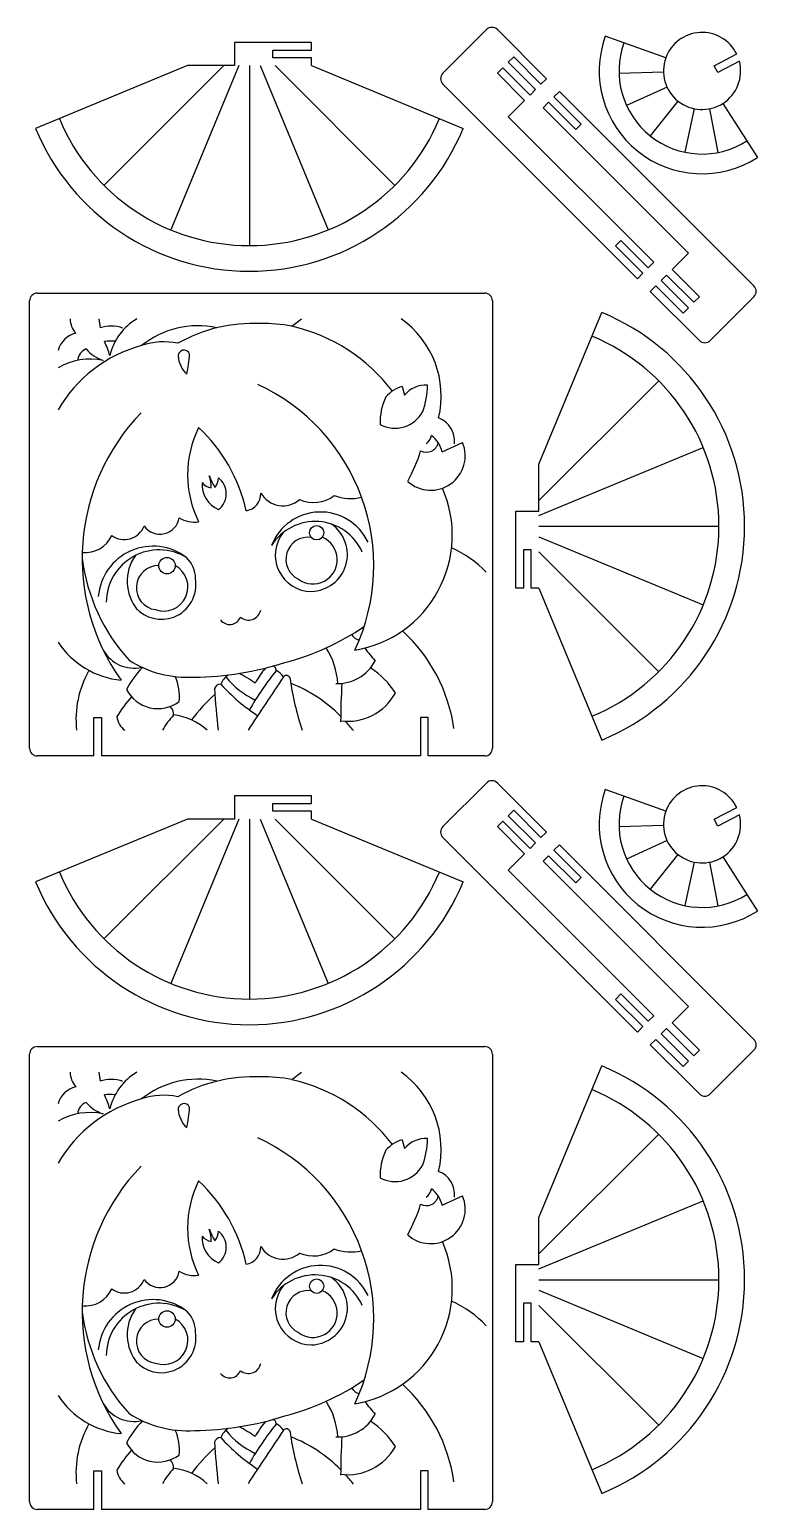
# Model space of a CAD drawing. Header units: millimetres. Extents: x 6 to 875, y 6 to 875.
# Drawn here: x 6 to 289, y 6 to 582 of the extents above; entities that cross this region are included whole.
import ezdxf

# ---------------------------------------------------------------- set-up
doc = ezdxf.new("R2010")
doc.units = ezdxf.units.MM

msp = doc.modelspace()

# ---------------------------------------------------------------- linework, layer by layer
for p, q in [((183.23, 581.5), (166.26, 564.53)), ((183.23, 581.5), (166.26, 564.53)), ((187.47, 581.5), (206.57, 562.41)), ((187.47, 581.5), (206.57, 562.41)), ((115.19, 576.5), (85.19, 576.5)), ((85.19, 576.5), (85.19, 567.5)), ((115.19, 576.5), (85.19, 576.5)), ((85.19, 576.5), (85.19, 567.5)), ((115.19, 573.5), (115.19, 576.5)), ((115.19, 573.5), (115.19, 576.5)), ((252.98, 570.51), (229.46, 578.99)), ((252.98, 570.51), (229.46, 578.99)), ((100.19, 570.5), (100.19, 573.5)), ((100.19, 573.5), (115.19, 573.5)), ((100.19, 570.5), (100.19, 573.5)), ((100.19, 573.5), (115.19, 573.5)), ((115.19, 570.5), (100.19, 570.5)), ((115.19, 570.5), (100.19, 570.5)), ((115.19, 567.5), (115.19, 570.5)), ((115.19, 567.5), (115.19, 570.5)), ((193.84, 570.89), (191.72, 568.77)), ((193.84, 570.89), (191.72, 568.77)), ((204.44, 560.29), (193.84, 570.89)), ((204.44, 560.29), (193.84, 570.89)), ((271.82, 567.41), (280.56, 572.01)), ((271.82, 567.41), (280.56, 572.01)), ((66.9, 567.5), (7.9, 543.06)), ((85.19, 567.5), (66.9, 567.5)), ((115.19, 567.5), (174.19, 543.06)), ((189.6, 566.65), (187.47, 564.53)), ((189.6, 566.65), (187.47, 564.53)), ((187.47, 564.53), (198.08, 553.92)), ((187.47, 564.53), (198.08, 553.92)), ((200.2, 556.04), (189.6, 566.65)), ((200.2, 556.04), (189.6, 566.65)), ((191.72, 568.77), (202.32, 558.17)), ((191.72, 568.77), (202.32, 558.17)), ((273.22, 564.76), (271.82, 567.41)), ((281.61, 569.18), (273.22, 564.76)), ((281.61, 569.18), (273.22, 564.76)), ((166.26, 560.29), (241.92, 484.63)), ((166.26, 560.29), (241.92, 484.63)), ((206.57, 562.41), (204.44, 560.29)), ((206.57, 562.41), (204.44, 560.29)), ((191.72, 547.56), (198.08, 553.92)), ((191.72, 547.56), (198.08, 553.92)), ((202.32, 558.17), (200.2, 556.04)), ((202.32, 558.17), (200.2, 556.04)), ((207.36, 553.23), (205.24, 551.11)), ((207.36, 553.23), (205.24, 551.11)), ((217.97, 542.62), (207.36, 553.23)), ((217.97, 542.62), (207.36, 553.23)), ((211.6, 557.47), (209.48, 555.35)), ((211.6, 557.47), (209.48, 555.35)), ((209.48, 555.35), (220.09, 544.74)), ((209.48, 555.35), (220.09, 544.74)), ((287.26, 481.81), (211.6, 557.47)), ((287.26, 481.81), (211.6, 557.47)), ((275.16, 552.78), (288.62, 531.71)), ((275.16, 552.78), (288.62, 531.71)), ((248.29, 490.99), (191.72, 547.56)), ((248.29, 490.99), (191.72, 547.56)), ((205.24, 551.11), (261.81, 494.54)), ((205.24, 551.11), (261.81, 494.54)), ((220.09, 544.74), (217.97, 542.62)), ((220.09, 544.74), (217.97, 542.62)), ((233.44, 497.35), (235.56, 499.48)), ((233.44, 497.35), (235.56, 499.48)), ((244.04, 486.75), (233.44, 497.35)), ((244.04, 486.75), (233.44, 497.35)), ((235.56, 499.48), (246.16, 488.87)), ((235.56, 499.48), (246.16, 488.87)), ((246.16, 488.87), (248.29, 490.99)), ((246.16, 488.87), (248.29, 490.99)), ((261.81, 494.54), (255.44, 488.17)), ((261.81, 494.54), (255.44, 488.17)), ((241.92, 484.63), (244.04, 486.75)), ((241.92, 484.63), (244.04, 486.75)), ((251.2, 483.93), (253.32, 486.05)), ((251.2, 483.93), (253.32, 486.05)), ((261.81, 473.33), (251.2, 483.93)), ((261.81, 473.33), (251.2, 483.93)), ((253.32, 486.05), (263.93, 475.45)), ((253.32, 486.05), (263.93, 475.45)), ((266.05, 477.57), (255.44, 488.17)), ((266.05, 477.57), (255.44, 488.17)), ((8.55, 479.01), (182.55, 479.01)), ((8.55, 479.01), (182.55, 479.01)), ((246.96, 479.69), (249.08, 481.81)), ((246.96, 479.69), (249.08, 481.81)), ((266.05, 460.6), (246.96, 479.69)), ((266.05, 460.6), (246.96, 479.69)), ((249.08, 481.81), (259.69, 471.2)), ((249.08, 481.81), (259.69, 471.2)), ((5.55, 302.01), (5.55, 476.01)), ((5.55, 302.01), (5.55, 476.01)), ((185.55, 476.01), (185.55, 302.01)), ((185.55, 476.01), (185.55, 302.01)), ((259.69, 471.2), (261.81, 473.33)), ((259.69, 471.2), (261.81, 473.33)), ((263.93, 475.45), (266.05, 477.57)), ((263.93, 475.45), (266.05, 477.57)), ((270.29, 460.6), (287.26, 477.57)), ((270.29, 460.6), (287.26, 477.57)), ((203.65, 412.5), (228.09, 471.5)), ((203.65, 394.21), (203.65, 412.5)), ((194.65, 364.21), (194.65, 394.21)), ((194.65, 394.21), (203.65, 394.21)), ((194.65, 364.21), (194.65, 394.21)), ((194.65, 394.21), (203.65, 394.21)), ((200.65, 379.21), (197.65, 379.21)), ((197.65, 379.21), (197.65, 364.21)), ((200.65, 379.21), (197.65, 379.21)), ((197.65, 379.21), (197.65, 364.21)), ((200.65, 364.21), (200.65, 379.21)), ((197.65, 364.21), (194.65, 364.21)), ((197.65, 364.21), (194.65, 364.21)), ((203.65, 364.21), (200.65, 364.21)), ((203.65, 364.21), (228.09, 305.2)), ((30.55, 299.01), (30.55, 314.01)), ((30.55, 314.01), (33.55, 314.01)), ((30.55, 299.01), (30.55, 314.01)), ((30.55, 314.01), (33.55, 314.01)), ((33.55, 314.01), (33.55, 299.01)), ((33.55, 314.01), (33.55, 299.01)), ((160.55, 314.01), (157.55, 314.01)), ((157.55, 314.01), (157.55, 299.01)), ((160.55, 314.01), (157.55, 314.01)), ((157.55, 314.01), (157.55, 299.01)), ((160.55, 299.01), (160.55, 314.01)), ((160.55, 299.01), (160.55, 314.01)), ((30.55, 299.01), (8.55, 299.01)), ((30.55, 299.01), (8.55, 299.01)), ((157.55, 299.01), (33.55, 299.01)), ((157.55, 299.01), (33.55, 299.01)), ((182.55, 299.01), (160.55, 299.01)), ((182.55, 299.01), (160.55, 299.01)), ((183.23, 288.5), (166.26, 271.53)), ((183.23, 288.5), (166.26, 271.53)), ((187.47, 288.5), (206.57, 269.41)), ((187.47, 288.5), (206.57, 269.41)), ((115.19, 283.5), (85.19, 283.5)), ((85.19, 283.5), (85.19, 274.5)), ((115.19, 283.5), (85.19, 283.5)), ((85.19, 283.5), (85.19, 274.5)), ((115.19, 280.5), (115.19, 283.5)), ((115.19, 280.5), (115.19, 283.5)), ((252.98, 277.51), (229.46, 285.99)), ((252.98, 277.51), (229.46, 285.99)), ((100.19, 277.5), (100.19, 280.5)), ((100.19, 280.5), (115.19, 280.5)), ((100.19, 277.5), (100.19, 280.5)), ((100.19, 280.5), (115.19, 280.5)), ((115.19, 277.5), (100.19, 277.5)), ((115.19, 277.5), (100.19, 277.5)), ((115.19, 274.5), (115.19, 277.5)), ((115.19, 274.5), (115.19, 277.5)), ((193.84, 277.89), (191.72, 275.77)), ((193.84, 277.89), (191.72, 275.77)), ((204.44, 267.29), (193.84, 277.89)), ((204.44, 267.29), (193.84, 277.89)), ((271.82, 274.41), (280.56, 279.01)), ((271.82, 274.41), (280.56, 279.01)), ((66.9, 274.5), (7.9, 250.06)), ((85.19, 274.5), (66.9, 274.5)), ((115.19, 274.5), (174.19, 250.06)), ((189.6, 273.65), (187.47, 271.53)), ((189.6, 273.65), (187.47, 271.53)), ((187.47, 271.53), (198.08, 260.92)), ((187.47, 271.53), (198.08, 260.92)), ((200.2, 263.04), (189.6, 273.65)), ((200.2, 263.04), (189.6, 273.65)), ((191.72, 275.77), (202.32, 265.17)), ((191.72, 275.77), (202.32, 265.17)), ((273.22, 271.76), (271.82, 274.41)), ((281.61, 276.18), (273.22, 271.76)), ((281.61, 276.18), (273.22, 271.76)), ((166.26, 267.29), (241.92, 191.63)), ((166.26, 267.29), (241.92, 191.63)), ((202.32, 265.17), (200.2, 263.04)), ((202.32, 265.17), (200.2, 263.04)), ((206.57, 269.41), (204.44, 267.29)), ((206.57, 269.41), (204.44, 267.29)), ((191.72, 254.56), (198.08, 260.92)), ((191.72, 254.56), (198.08, 260.92)), ((207.36, 260.23), (205.24, 258.11)), ((207.36, 260.23), (205.24, 258.11)), ((217.97, 249.62), (207.36, 260.23)), ((217.97, 249.62), (207.36, 260.23)), ((211.6, 264.47), (209.48, 262.35)), ((211.6, 264.47), (209.48, 262.35)), ((209.48, 262.35), (220.09, 251.74)), ((209.48, 262.35), (220.09, 251.74)), ((287.26, 188.81), (211.6, 264.47)), ((287.26, 188.81), (211.6, 264.47)), ((275.16, 259.78), (288.62, 238.71)), ((275.16, 259.78), (288.62, 238.71)), ((248.29, 197.99), (191.72, 254.56)), ((248.29, 197.99), (191.72, 254.56)), ((205.24, 258.11), (261.81, 201.54)), ((205.24, 258.11), (261.81, 201.54)), ((220.09, 251.74), (217.97, 249.62)), ((220.09, 251.74), (217.97, 249.62)), ((233.44, 204.35), (235.56, 206.48)), ((233.44, 204.35), (235.56, 206.48)), ((244.04, 193.75), (233.44, 204.35)), ((244.04, 193.75), (233.44, 204.35)), ((235.56, 206.48), (246.16, 195.87)), ((235.56, 206.48), (246.16, 195.87)), ((261.81, 201.54), (255.44, 195.17)), ((261.81, 201.54), (255.44, 195.17)), ((246.16, 195.87), (248.29, 197.99)), ((246.16, 195.87), (248.29, 197.99)), ((241.92, 191.63), (244.04, 193.75)), ((241.92, 191.63), (244.04, 193.75)), ((251.2, 190.93), (253.32, 193.05)), ((251.2, 190.93), (253.32, 193.05)), ((261.81, 180.33), (251.2, 190.93)), ((261.81, 180.33), (251.2, 190.93)), ((253.32, 193.05), (263.93, 182.45)), ((253.32, 193.05), (263.93, 182.45)), ((266.05, 184.57), (255.44, 195.17)), ((266.05, 184.57), (255.44, 195.17)), ((8.55, 186.01), (182.55, 186.01)), ((8.55, 186.01), (182.55, 186.01)), ((246.96, 186.69), (249.08, 188.81)), ((246.96, 186.69), (249.08, 188.81)), ((266.05, 167.6), (246.96, 186.69)), ((266.05, 167.6), (246.96, 186.69)), ((249.08, 188.81), (259.69, 178.2)), ((249.08, 188.81), (259.69, 178.2)), ((263.93, 182.45), (266.05, 184.57)), ((263.93, 182.45), (266.05, 184.57)), ((270.29, 167.6), (287.26, 184.57)), ((270.29, 167.6), (287.26, 184.57)), ((5.55, 9.01), (5.55, 183.01)), ((5.55, 9.01), (5.55, 183.01)), ((185.55, 183.01), (185.55, 9.01)), ((185.55, 183.01), (185.55, 9.01)), ((203.65, 119.5), (228.09, 178.5)), ((259.69, 178.2), (261.81, 180.33)), ((259.69, 178.2), (261.81, 180.33)), ((203.65, 101.21), (203.65, 119.5)), ((194.65, 71.21), (194.65, 101.21)), ((194.65, 101.21), (203.65, 101.21)), ((194.65, 71.21), (194.65, 101.21)), ((194.65, 101.21), (203.65, 101.21)), ((200.65, 86.21), (197.65, 86.21)), ((197.65, 86.21), (197.65, 71.21)), ((200.65, 86.21), (197.65, 86.21)), ((197.65, 86.21), (197.65, 71.21)), ((200.65, 71.21), (200.65, 86.21)), ((197.65, 71.21), (194.65, 71.21)), ((197.65, 71.21), (194.65, 71.21)), ((203.65, 71.21), (200.65, 71.21)), ((203.65, 71.21), (228.09, 12.2)), ((30.55, 6.01), (30.55, 21.01)), ((30.55, 21.01), (33.55, 21.01)), ((30.55, 6.01), (30.55, 21.01)), ((30.55, 21.01), (33.55, 21.01)), ((33.55, 21.01), (33.55, 6.01)), ((33.55, 21.01), (33.55, 6.01)), ((160.55, 21.01), (157.55, 21.01)), ((157.55, 21.01), (157.55, 6.01)), ((160.55, 21.01), (157.55, 21.01)), ((157.55, 21.01), (157.55, 6.01)), ((160.55, 6.01), (160.55, 21.01)), ((160.55, 6.01), (160.55, 21.01)), ((30.55, 6.01), (8.55, 6.01)), ((30.55, 6.01), (8.55, 6.01)), ((157.55, 6.01), (33.55, 6.01)), ((157.55, 6.01), (33.55, 6.01)), ((182.55, 6.01), (160.55, 6.01)), ((182.55, 6.01), (160.55, 6.01))]:
    msp.add_line(p, q)
at = {"color": 1}
for p, q in [((81.04, 567.5), (34.48, 520.93)), ((81.04, 567.5), (34.48, 520.93)), ((86.9, 567.5), (60.43, 503.59)), ((86.9, 567.5), (60.43, 503.59)), ((91.04, 567.5), (91.04, 497.5)), ((91.04, 567.5), (91.04, 497.5)), ((95.19, 567.5), (121.66, 503.59)), ((95.19, 567.5), (121.66, 503.59)), ((101.04, 567.5), (147.61, 520.93)), ((101.04, 567.5), (147.61, 520.93)), ((252.1, 564.95), (234.8, 564.41)), ((252.1, 564.95), (234.8, 564.41)), ((253.46, 559.15), (237.73, 551.92)), ((253.46, 559.15), (237.73, 551.92)), ((257.73, 553.7), (246.92, 540.18)), ((257.73, 553.7), (246.92, 540.18)), ((263.98, 550.75), (260.39, 533.81)), ((263.98, 550.75), (260.39, 533.81)), ((269.93, 550.69), (273.22, 533.7)), ((269.93, 550.69), (273.22, 533.7)), ((32.52, 469.01), (32.96, 465.51)), ((32.52, 469.01), (32.96, 465.51)), ((107.55, 466.13), (111.35, 469.01)), ((107.55, 466.13), (111.35, 469.01)), ((203.65, 398.35), (250.22, 444.92)), ((203.65, 398.35), (250.22, 444.92)), ((150.51, 442.75), (151.42, 439.34)), ((150.51, 442.75), (151.42, 439.34)), ((165.98, 417.27), (173.95, 420.91)), ((165.98, 417.27), (173.95, 420.91)), ((203.65, 392.5), (267.56, 418.97)), ((203.65, 392.5), (267.56, 418.97)), ((203.65, 388.35), (273.65, 388.35)), ((203.65, 388.35), (273.65, 388.35)), ((203.65, 384.21), (267.56, 357.74)), ((203.65, 384.21), (267.56, 357.74)), ((203.65, 378.35), (250.22, 331.78)), ((203.65, 378.35), (250.22, 331.78)), ((81.04, 274.5), (34.48, 227.93)), ((81.04, 274.5), (34.48, 227.93)), ((86.9, 274.5), (60.43, 210.59)), ((86.9, 274.5), (60.43, 210.59)), ((91.04, 274.5), (91.04, 204.5)), ((91.04, 274.5), (91.04, 204.5)), ((95.19, 274.5), (121.66, 210.59)), ((95.19, 274.5), (121.66, 210.59)), ((101.04, 274.5), (147.61, 227.93)), ((101.04, 274.5), (147.61, 227.93)), ((252.1, 271.95), (234.8, 271.41)), ((252.1, 271.95), (234.8, 271.41)), ((253.46, 266.15), (237.73, 258.92)), ((253.46, 266.15), (237.73, 258.92)), ((257.73, 260.7), (246.92, 247.18)), ((257.73, 260.7), (246.92, 247.18)), ((263.98, 257.75), (260.39, 240.81)), ((263.98, 257.75), (260.39, 240.81)), ((269.93, 257.69), (273.22, 240.7)), ((269.93, 257.69), (273.22, 240.7)), ((32.52, 176.01), (32.96, 172.51)), ((32.52, 176.01), (32.96, 172.51)), ((107.55, 173.13), (111.35, 176.01)), ((107.55, 173.13), (111.35, 176.01)), ((150.51, 149.75), (151.42, 146.34)), ((150.51, 149.75), (151.42, 146.34)), ((203.65, 105.35), (250.22, 151.92)), ((203.65, 105.35), (250.22, 151.92)), ((165.98, 124.27), (173.95, 127.91)), ((165.98, 124.27), (173.95, 127.91)), ((203.65, 99.5), (267.56, 125.97)), ((203.65, 99.5), (267.56, 125.97)), ((203.65, 95.35), (273.65, 95.35)), ((203.65, 95.35), (273.65, 95.35)), ((203.65, 91.21), (267.56, 64.74)), ((203.65, 91.21), (267.56, 64.74)), ((203.65, 85.35), (250.22, 38.78)), ((203.65, 85.35), (250.22, 38.78))]:
    msp.add_line(p, q, dxfattribs=at)
for centre, radius in [((117.22, 385.82), 2.79), ((117.22, 385.82), 2.79), ((58.99, 373.04), 3.2), ((58.99, 373.04), 3.2), ((117.22, 92.82), 2.79), ((117.22, 92.82), 2.79), ((58.99, 80.04), 3.2), ((58.99, 80.04), 3.2)]:
    msp.add_circle(centre, radius, dxfattribs=at)
for centre, radius, start, end in [((185.35, 579.38), 3, 45, 135), ((185.35, 579.38), 3, 45, 135), ((267.09, 565.42), 40, 160.1678, 302.55817), ((267.09, 565.42), 40, 160.1678, 302.55817), ((267.09, 565.42), 15, 26.08001, 160.1678), ((168.38, 562.41), 3, 135, 225), ((168.38, 562.41), 3, 135, 225), ((267.09, 565.42), 15, 302.55817, 14.50313), ((91.04, 577.5), 90, 202.5, 337.5), ((8.55, 476.01), 3, 90, 180), ((8.55, 476.01), 3, 90, 180), ((182.55, 476.01), 3, 0, 90), ((182.55, 476.01), 3, 0, 90), ((285.14, 479.69), 3, 315, 45), ((285.14, 479.69), 3, 315, 45), ((193.65, 388.35), 90, 292.5, 67.5), ((268.17, 462.72), 3, 225, 315), ((268.17, 462.72), 3, 225, 315), ((8.55, 302.01), 3, 180, 270), ((8.55, 302.01), 3, 180, 270), ((182.55, 302.01), 3, 270, 0), ((182.55, 302.01), 3, 270, 0), ((185.35, 286.38), 3, 45, 135), ((185.35, 286.38), 3, 45, 135), ((267.09, 272.42), 40, 160.1678, 302.55817), ((267.09, 272.42), 40, 160.1678, 302.55817), ((267.09, 272.42), 15, 26.08001, 160.1678), ((168.38, 269.41), 3, 135, 225), ((168.38, 269.41), 3, 135, 225), ((267.09, 272.42), 15, 302.55817, 14.50313), ((91.04, 284.5), 90, 202.5, 337.5), ((8.55, 183.01), 3, 90, 180), ((8.55, 183.01), 3, 90, 180), ((182.55, 183.01), 3, 0, 90), ((182.55, 183.01), 3, 0, 90), ((285.14, 186.69), 3, 315, 45), ((285.14, 186.69), 3, 315, 45), ((193.65, 95.35), 90, 292.5, 67.5), ((268.17, 169.72), 3, 225, 315), ((268.17, 169.72), 3, 225, 315), ((8.55, 9.01), 3, 180, 270), ((8.55, 9.01), 3, 180, 270), ((182.55, 9.01), 3, 270, 0), ((182.55, 9.01), 3, 270, 0)]:
    msp.add_arc(centre, radius, start, end)
for centre, radius, start, end in [((267.09, 565.42), 32.31, 160.1678, 302.55817), ((267.09, 565.42), 32.31, 160.1678, 302.55817), ((267.09, 565.42), 15, 160.1678, 302.55817), ((91.04, 577.5), 80, 202.5, 337.5), ((91.04, 577.5), 80, 202.5, 337.5), ((30.13, 469.24), 8.84, 181.51868, 221.43295), ((30.13, 469.24), 8.84, 181.51868, 221.43295), ((37.25, 452.89), 13.33, 70.06765, 108.78731), ((37.25, 452.89), 13.33, 70.06765, 108.78731), ((58.75, 449.54), 22.6, 120.52135, 166.70056), ((58.75, 449.54), 22.6, 120.52135, 166.70056), ((70.92, 431.64), 34.68, 77.57488, 128.92586), ((70.92, 431.64), 34.68, 77.57488, 128.92586), ((92.75, 406.91), 60.33, 87.52308, 119.34205), ((92.75, 406.91), 60.33, 87.52308, 119.34205), ((96.76, 412.64), 54.57, 78.59317, 91.47463), ((96.76, 412.64), 54.57, 78.59317, 91.47463), ((128.96, 439.01), 36.67, 346.518, 54.89276), ((128.96, 439.01), 36.67, 346.518, 54.89276), ((25.61, 454.31), 9.32, 103.0578, 164.7369), ((25.61, 454.31), 9.32, 103.0578, 164.7369), ((92.49, 399.83), 67.98, 37.20295, 77.19778), ((92.49, 399.83), 67.98, 37.20295, 77.19778), ((193.65, 388.35), 80, 292.5, 67.5), ((193.65, 388.35), 80, 292.5, 67.5), ((63.06, 406.85), 53.61, 105.06101, 150.03731), ((63.06, 406.85), 53.61, 105.06101, 150.03731), ((29.61, 452.15), 5.53, 111.71187, 172.76985), ((29.61, 452.15), 5.53, 111.71187, 172.76985), ((38.84, 466.76), 14.72, 220.00458, 251.60345), ((38.84, 466.76), 14.72, 220.00458, 251.60345), ((37.11, 443.59), 16.8, 83.93756, 98.44768), ((37.11, 443.59), 16.8, 83.93756, 98.44768), ((6.62, 446.21), 31.32, 15.7971, 26.55383), ((6.62, 446.21), 31.32, 15.7971, 26.55383), ((57.75, 433.76), 26.31, 78.07696, 109.11528), ((57.75, 433.76), 26.31, 78.07696, 109.11528), ((65.6, 454.58), 2.28, 17.81054, 194.54513), ((65.6, 454.58), 2.28, 17.81054, 194.54513), ((27.96, 457.11), 39.86, 346.06396, 357.37209), ((27.96, 457.11), 39.86, 346.06396, 357.37209), ((29.02, 428.91), 24.44, 77.77178, 120.49558), ((29.02, 428.91), 24.44, 77.77178, 120.49558), ((74.03, 455.3), 10.74, 183.832, 226.52939), ((74.03, 455.3), 10.74, 183.832, 226.52939), ((61.8, 373.05), 77.59, 334.87974, 65.17463), ((61.8, 373.05), 77.59, 334.87974, 65.17463), ((159.52, 432.86), 10.37, 85.69712, 141.37635), ((159.52, 432.86), 10.37, 85.69712, 141.37635), ((129.04, 443.48), 31.25, 340.33758, 359.48665), ((129.04, 443.48), 31.25, 340.33758, 359.48665), ((164.25, 428.78), 22.4, 153.86128, 182.09859), ((164.25, 428.78), 22.4, 153.86128, 182.09859), ((153.86, 430.52), 12.68, 105.33808, 140.0939), ((153.86, 430.52), 12.68, 105.33808, 140.0939), ((107.63, 375.81), 81.62, 136.00633, 215.45906), ((107.63, 375.81), 81.62, 136.00633, 215.45906), ((147.67, 438.74), 12.25, 241.64204, 331.87699), ((147.67, 438.74), 12.25, 241.64204, 331.87699), ((108.55, 408.41), 41.54, 153.76016, 206.23984), ((108.55, 408.41), 41.54, 153.76016, 206.23984), ((28.25, 380.74), 63.03, 12.50544, 46.93388), ((28.25, 380.74), 63.03, 12.50544, 46.93388), ((161.26, 421.51), 9.56, 353.66593, 69.44144), ((161.26, 421.51), 9.56, 353.66593, 69.44144), ((161.58, 415.76), 13.4, 227.90669, 22.58761), ((161.58, 415.76), 13.4, 227.90669, 22.58761), ((159.82, 422), 4.84, 242.96652, 346.07199), ((159.82, 422), 4.84, 242.96652, 346.07199), ((155.78, 425.31), 6.33, 309.83698, 344.65407), ((155.78, 425.31), 6.33, 309.83698, 344.65407), ((155.6, 415.09), 10.61, 11.84001, 53.66907), ((155.6, 415.09), 10.61, 11.84001, 53.66907), ((102.49, 434.03), 57.5, 330.62075, 343.48472), ((102.49, 434.03), 57.5, 330.62075, 343.48472), ((83.21, 404.56), 10.57, 175.81771, 246.87737), ((83.21, 404.56), 10.57, 175.81771, 246.87737), ((76.91, 408.47), 5.28, 216.46968, 262.12486), ((76.91, 408.47), 5.28, 216.46968, 262.12486), ((65.6, 404.07), 10.61, 355.54076, 21.86295), ((96.92, 415.56), 22.75, 199.34948, 212.10371), ((65.6, 404.07), 10.61, 355.54076, 21.86295), ((96.92, 415.56), 22.75, 199.34948, 212.10371), ((72.81, 407.43), 6.25, 320.70813, 357.55278), ((72.81, 407.43), 6.25, 320.70813, 357.55278), ((74.16, 401), 7.87, 308.49711, 51.5029), ((74.16, 401), 7.87, 308.49711, 51.5029), ((124.56, 384.89), 45.4, 279.49171, 23.7282), ((124.56, 384.89), 45.4, 279.49171, 23.7282), ((88.79, 401.01), 6.7, 278.51364, 1.83355), ((88.79, 401.01), 6.7, 278.51364, 1.83355), ((104.08, 406.29), 9.97, 210.51556, 310.57355), ((104.08, 406.29), 9.97, 210.51556, 310.57355), ((115.94, 410.98), 13.39, 246.32244, 307.20001), ((115.94, 410.98), 13.39, 246.32244, 307.20001), ((130.51, 417.44), 18.31, 249.30469, 283.22644), ((130.51, 417.44), 18.31, 249.30469, 283.22644), ((56.25, 392.88), 7.61, 215.58056, 350.66873), ((56.25, 392.88), 7.61, 215.58056, 350.66873), ((69.69, 401.08), 11.15, 237.82141, 278.24353), ((69.69, 401.08), 11.15, 237.82141, 278.24353), ((118.68, 373.46), 20.44, 25.21985, 158.77629), ((118.68, 373.46), 20.44, 25.21985, 158.77629), ((42.41, 391.34), 8.18, 233.12185, 339.29585), ((42.41, 391.34), 8.18, 233.12185, 339.29585), ((116.6, 370.14), 20.07, 24.0822, 147.73101), ((116.6, 370.14), 20.07, 24.0822, 147.73101), ((115.22, 377.1), 14.12, 141.28054, 269.77511), ((115.22, 377.1), 14.12, 141.28054, 269.77511), ((114.77, 377.36), 14.38, 271.55746, 55.14354), ((114.77, 377.36), 14.38, 271.55746, 55.14354), ((27.23, 389.37), 11.24, 263.95203, 336.0133), ((27.23, 389.37), 11.24, 263.95203, 336.0133), ((53.56, 359.23), 21.37, 52.39237, 175.20769), ((53.56, 359.23), 21.37, 52.39237, 175.20769), ((113.83, 375.5), 8.6, 81.54335, 244.31327), ((113.83, 375.5), 8.6, 81.54335, 244.31327), ((115.75, 375.34), 9.45, 233.33086, 67.32271), ((115.75, 375.34), 9.45, 233.33086, 67.32271), ((152.31, 340.83), 42.79, 43.81297, 66.04296), ((152.31, 340.83), 42.79, 43.81297, 66.04296), ((97.49, 384.78), 72.04, 187.15024, 222.33493), ((97.49, 384.78), 72.04, 187.15024, 222.33493), ((55.91, 358.61), 20.56, 58.63992, 179.44411), ((55.91, 358.61), 20.56, 58.63992, 179.44411), ((61.08, 366.91), 17.57, 145.02935, 219.11438), ((61.08, 366.91), 17.57, 145.02935, 219.11438), ((59, 368.13), 11.07, 359.42283, 46.57581), ((59, 368.13), 11.07, 359.42283, 46.57581), ((55.64, 364.44), 8.59, 88.98725, 262.55249), ((55.64, 364.44), 8.59, 88.98725, 262.55249), ((57.73, 364.76), 9.4, 250.03704, 61.68278), ((57.73, 364.76), 9.4, 250.03704, 61.68278), ((56.5, 365.78), 13.75, 291.75461, 9.34797), ((56.5, 365.78), 13.75, 291.75461, 9.34797), ((56.87, 365.62), 13.46, 221.59113, 290.56055), ((56.87, 365.62), 13.46, 221.59113, 290.56055), ((83.4, 354.6), 4.47, 217.04379, 338.57534), ((83.4, 354.6), 4.47, 217.04379, 338.57534), ((90.65, 356.8), 4.93, 231.23637, 346.9244), ((90.65, 356.8), 4.93, 231.23637, 346.9244), ((79.88, 431.33), 99.15, 284.59856, 304.25454), ((79.88, 431.33), 99.15, 284.59856, 304.25454), ((134.82, 348.71), 4.75, 211.50416, 257.34587), ((134.82, 348.71), 4.75, 211.50416, 257.34587), ((107.98, 300.96), 63.2, 7.93223, 47.65052), ((107.98, 300.96), 63.2, 7.93223, 47.65052), ((44.53, 361.75), 33.46, 213.48359, 264.20474), ((44.53, 361.75), 33.46, 213.48359, 264.20474), ((46.12, 346.87), 13.67, 209.23025, 282.942), ((46.12, 346.87), 13.67, 209.23025, 282.942), ((97.37, 325.74), 28.06, 2.91695, 33.07442), ((97.37, 325.74), 28.06, 2.91695, 33.07442), ((607.02, 722.35), 606.16, 218.99365, 219.59417), ((607.02, 722.35), 606.16, 218.99365, 219.59417), ((67.06, 372), 42.4, 237.44141, 273.47202), ((67.06, 372), 42.4, 237.44141, 273.47202), ((68.42, 448.89), 119.22, 270.57867, 287.80043), ((68.42, 448.89), 119.22, 270.57867, 287.80043), ((99.92, 332.48), 1.48, 344.79706, 84.08179), ((99.92, 332.48), 1.48, 344.79706, 84.08179), ((125.39, 343.54), 16.37, 267.52885, 332.62907), ((125.39, 343.54), 16.37, 267.52885, 332.62907), ((62.21, 313.19), 38.63, 150.35213, 186.22577), ((62.21, 313.19), 38.63, 150.35213, 186.22577), ((74.06, 308.56), 34.92, 134.65812, 152.05438), ((74.06, 308.56), 34.92, 134.65812, 152.05438), ((44.89, 322.23), 18.92, 353.69621, 23.84625), ((44.89, 322.23), 18.92, 353.69621, 23.84625), ((87.89, 323.44), 8.72, 125.47824, 156.44808), ((87.89, 323.44), 8.72, 125.47824, 156.44808), ((106.3, 349.01), 31.07, 218.23622, 245.34306), ((106.3, 349.01), 31.07, 218.23622, 245.34306), ((66.7, 290.7), 45.25, 54.0026, 63.32744), ((66.7, 290.7), 45.25, 54.0026, 63.32744), ((1675.75, -725.57), 1892.96, 146.11506, 146.8701), ((1675.75, -725.57), 1892.96, 146.11506, 146.8701), ((191.64, 259.71), 115.72, 141.14106, 150.37347), ((191.64, 259.71), 115.72, 141.14106, 150.37347), ((128.76, 307.64), 40.56, 140.89035, 150.99148), ((128.76, 307.64), 40.56, 140.89035, 150.99148), ((97.36, 324.91), 8.49, 35.2071, 60.60106), ((97.36, 324.91), 8.49, 35.2071, 60.60106), ((105.41, 328.88), 1.45, 9.27776, 140.48612), ((105.41, 328.88), 1.45, 9.27776, 140.48612), ((221.17, 345.42), 115.49, 188.11393, 198.37849), ((221.17, 345.42), 115.49, 188.11393, 198.37849), ((121.32, 306.96), 31.22, 31.98477, 57.40909), ((121.32, 306.96), 31.22, 31.98477, 57.40909), ((55.48, 331.22), 13.79, 207.18974, 306.58819), ((55.48, 331.22), 13.79, 207.18974, 306.58819), ((124.11, 271.48), 69.38, 132.12102, 143.21149), ((124.11, 271.48), 69.38, 132.12102, 143.21149), ((79.71, 324.56), 2.37, 85.44703, 163.90379), ((79.71, 324.56), 2.37, 85.44703, 163.90379), ((364.07, 343.2), 287.2, 183.58934, 186.83794), ((364.07, 343.2), 287.2, 183.58934, 186.83794), ((136.65, 378.89), 76.94, 222.47759, 236.55897), ((136.65, 378.89), 76.94, 222.47759, 236.55897), ((85.36, 273.01), 58.46, 45.23022, 68.15282), ((85.36, 273.01), 58.46, 45.23022, 68.15282), ((339.64, 312.68), 213.11, 176.08127, 180.09419), ((339.64, 312.68), 213.11, 176.08127, 180.09419), ((129.27, 333.61), 21.11, 262.52583, 331.35777), ((129.27, 333.61), 21.11, 262.52583, 331.35777), ((75.69, 293.41), 41.77, 136.8141, 149.98459), ((75.69, 293.41), 41.77, 136.8141, 149.98459), ((56.69, 314.99), 4.88, 353.81871, 42.75813), ((56.69, 314.99), 4.88, 353.81871, 42.75813), ((46.83, 315.01), 7.35, 185.49592, 234.81011), ((46.83, 315.01), 7.35, 185.49592, 234.81011), ((87.44, 291.64), 34.85, 137.94743, 150.11755), ((87.44, 291.64), 34.85, 137.94743, 150.11755), ((58.93, 292.1), 23.04, 47.21427, 83.44399), ((58.93, 292.1), 23.04, 47.21427, 83.44399), ((85.36, 273.01), 58.46, 37.8196, 42.51742), ((85.36, 273.01), 58.46, 37.8196, 42.51742), ((267.09, 272.42), 32.31, 160.1678, 302.55817), ((267.09, 272.42), 32.31, 160.1678, 302.55817), ((267.09, 272.42), 15, 160.1678, 302.55817), ((91.04, 284.5), 80, 202.5, 337.5), ((91.04, 284.5), 80, 202.5, 337.5), ((30.13, 176.24), 8.84, 181.51868, 221.43295), ((30.13, 176.24), 8.84, 181.51868, 221.43295), ((37.25, 159.89), 13.33, 70.06765, 108.78731), ((37.25, 159.89), 13.33, 70.06765, 108.78731), ((58.75, 156.54), 22.6, 120.52135, 166.70056), ((58.75, 156.54), 22.6, 120.52135, 166.70056), ((70.92, 138.64), 34.68, 77.57488, 128.92586), ((70.92, 138.64), 34.68, 77.57488, 128.92586), ((92.75, 113.91), 60.33, 87.52308, 119.34205), ((92.75, 113.91), 60.33, 87.52308, 119.34205), ((96.76, 119.64), 54.57, 78.59317, 91.47463), ((96.76, 119.64), 54.57, 78.59317, 91.47463), ((92.49, 106.83), 67.98, 37.20295, 77.19778), ((92.49, 106.83), 67.98, 37.20295, 77.19778), ((128.96, 146.01), 36.67, 346.518, 54.89276), ((128.96, 146.01), 36.67, 346.518, 54.89276), ((25.61, 161.31), 9.32, 103.0578, 164.7369), ((25.61, 161.31), 9.32, 103.0578, 164.7369), ((37.11, 150.59), 16.8, 83.93756, 98.44768), ((37.11, 150.59), 16.8, 83.93756, 98.44768), ((6.62, 153.21), 31.32, 15.7971, 26.55383), ((6.62, 153.21), 31.32, 15.7971, 26.55383), ((57.75, 140.76), 26.31, 78.07696, 109.11528), ((57.75, 140.76), 26.31, 78.07696, 109.11528), ((193.65, 95.35), 80, 292.5, 67.5), ((193.65, 95.35), 80, 292.5, 67.5), ((63.06, 113.85), 53.61, 105.06101, 150.03731), ((63.06, 113.85), 53.61, 105.06101, 150.03731), ((29.61, 159.15), 5.53, 111.71187, 172.76985), ((29.61, 159.15), 5.53, 111.71187, 172.76985), ((38.84, 173.76), 14.72, 220.00458, 251.60345), ((38.84, 173.76), 14.72, 220.00458, 251.60345), ((65.6, 161.58), 2.28, 17.81054, 194.54513), ((65.6, 161.58), 2.28, 17.81054, 194.54513), ((74.03, 162.3), 10.74, 183.832, 226.52939), ((74.03, 162.3), 10.74, 183.832, 226.52939), ((27.96, 164.11), 39.86, 346.06396, 357.37209), ((27.96, 164.11), 39.86, 346.06396, 357.37209), ((29.02, 135.91), 24.44, 77.77178, 120.49558), ((29.02, 135.91), 24.44, 77.77178, 120.49558), ((61.8, 80.05), 77.59, 334.87974, 65.17463), ((61.8, 80.05), 77.59, 334.87974, 65.17463), ((153.86, 137.52), 12.68, 105.33808, 140.0939), ((153.86, 137.52), 12.68, 105.33808, 140.0939), ((159.52, 139.86), 10.37, 85.69712, 141.37635), ((159.52, 139.86), 10.37, 85.69712, 141.37635), ((129.04, 150.48), 31.25, 340.33758, 359.48665), ((129.04, 150.48), 31.25, 340.33758, 359.48665), ((164.25, 135.78), 22.4, 153.86128, 182.09859), ((164.25, 135.78), 22.4, 153.86128, 182.09859), ((107.63, 82.81), 81.62, 136.00633, 215.45906), ((107.63, 82.81), 81.62, 136.00633, 215.45906), ((147.67, 145.74), 12.25, 241.64204, 331.87699), ((147.67, 145.74), 12.25, 241.64204, 331.87699), ((108.55, 115.41), 41.54, 153.76016, 206.23984), ((108.55, 115.41), 41.54, 153.76016, 206.23984), ((28.25, 87.74), 63.03, 12.50544, 46.93388), ((28.25, 87.74), 63.03, 12.50544, 46.93388), ((161.26, 128.51), 9.56, 353.66593, 69.44144), ((161.26, 128.51), 9.56, 353.66593, 69.44144), ((161.58, 122.76), 13.4, 227.90669, 22.58761), ((161.58, 122.76), 13.4, 227.90669, 22.58761), ((159.82, 129), 4.84, 242.96652, 346.07199), ((159.82, 129), 4.84, 242.96652, 346.07199), ((155.78, 132.31), 6.33, 309.83698, 344.65407), ((155.78, 132.31), 6.33, 309.83698, 344.65407), ((155.6, 122.09), 10.61, 11.84001, 53.66907), ((155.6, 122.09), 10.61, 11.84001, 53.66907), ((102.49, 141.03), 57.5, 330.62075, 343.48472), ((102.49, 141.03), 57.5, 330.62075, 343.48472), ((83.21, 111.56), 10.57, 175.81771, 246.87737), ((83.21, 111.56), 10.57, 175.81771, 246.87737), ((76.91, 115.47), 5.28, 216.46968, 262.12486), ((76.91, 115.47), 5.28, 216.46968, 262.12486), ((65.6, 111.07), 10.61, 355.54076, 21.86295), ((96.92, 122.56), 22.75, 199.34948, 212.10371), ((65.6, 111.07), 10.61, 355.54076, 21.86295), ((96.92, 122.56), 22.75, 199.34948, 212.10371), ((72.81, 114.43), 6.25, 320.70813, 357.55278), ((72.81, 114.43), 6.25, 320.70813, 357.55278), ((74.16, 108), 7.87, 308.49711, 51.5029), ((74.16, 108), 7.87, 308.49711, 51.5029), ((124.56, 91.89), 45.4, 279.49171, 23.7282), ((124.56, 91.89), 45.4, 279.49171, 23.7282), ((88.79, 108.01), 6.7, 278.51364, 1.83355), ((88.79, 108.01), 6.7, 278.51364, 1.83355), ((104.08, 113.29), 9.97, 210.51556, 310.57355), ((104.08, 113.29), 9.97, 210.51556, 310.57355), ((115.94, 117.98), 13.39, 246.32244, 307.20001), ((115.94, 117.98), 13.39, 246.32244, 307.20001), ((130.51, 124.44), 18.31, 249.30469, 283.22644), ((130.51, 124.44), 18.31, 249.30469, 283.22644), ((56.25, 99.88), 7.61, 215.58056, 350.66873), ((56.25, 99.88), 7.61, 215.58056, 350.66873), ((69.69, 108.08), 11.15, 237.82141, 278.24353), ((69.69, 108.08), 11.15, 237.82141, 278.24353), ((118.68, 80.46), 20.44, 25.21985, 158.77629), ((118.68, 80.46), 20.44, 25.21985, 158.77629), ((42.41, 98.34), 8.18, 233.12185, 339.29585), ((42.41, 98.34), 8.18, 233.12185, 339.29585), ((116.6, 77.14), 20.07, 24.0822, 147.73101), ((116.6, 77.14), 20.07, 24.0822, 147.73101), ((115.22, 84.1), 14.12, 141.28054, 269.77511), ((115.22, 84.1), 14.12, 141.28054, 269.77511), ((114.77, 84.36), 14.38, 271.55746, 55.14354), ((114.77, 84.36), 14.38, 271.55746, 55.14354), ((27.23, 96.37), 11.24, 263.95203, 336.0133), ((27.23, 96.37), 11.24, 263.95203, 336.0133), ((53.56, 66.23), 21.37, 52.39237, 175.20769), ((53.56, 66.23), 21.37, 52.39237, 175.20769), ((113.83, 82.5), 8.6, 81.54335, 244.31327), ((113.83, 82.5), 8.6, 81.54335, 244.31327), ((115.75, 82.34), 9.45, 233.33086, 67.32271), ((115.75, 82.34), 9.45, 233.33086, 67.32271), ((152.31, 47.83), 42.79, 43.81297, 66.04296), ((152.31, 47.83), 42.79, 43.81297, 66.04296), ((97.49, 91.78), 72.04, 187.15024, 222.33493), ((97.49, 91.78), 72.04, 187.15024, 222.33493), ((55.91, 65.61), 20.56, 58.63992, 179.44411), ((55.91, 65.61), 20.56, 58.63992, 179.44411), ((61.08, 73.91), 17.57, 145.02935, 219.11438), ((61.08, 73.91), 17.57, 145.02935, 219.11438), ((59, 75.13), 11.07, 359.42283, 46.57581), ((59, 75.13), 11.07, 359.42283, 46.57581), ((55.64, 71.44), 8.59, 88.98725, 262.55249), ((55.64, 71.44), 8.59, 88.98725, 262.55249), ((57.73, 71.76), 9.4, 250.03704, 61.68278), ((57.73, 71.76), 9.4, 250.03704, 61.68278), ((56.5, 72.78), 13.75, 291.75461, 9.34797), ((56.5, 72.78), 13.75, 291.75461, 9.34797), ((56.87, 72.62), 13.46, 221.59113, 290.56055), ((56.87, 72.62), 13.46, 221.59113, 290.56055), ((83.4, 61.6), 4.47, 217.04379, 338.57534), ((83.4, 61.6), 4.47, 217.04379, 338.57534), ((90.65, 63.8), 4.93, 231.23637, 346.9244), ((90.65, 63.8), 4.93, 231.23637, 346.9244), ((79.88, 138.33), 99.15, 284.59856, 304.25454), ((79.88, 138.33), 99.15, 284.59856, 304.25454), ((134.82, 55.71), 4.75, 211.50416, 257.34587), ((134.82, 55.71), 4.75, 211.50416, 257.34587), ((107.98, 7.96), 63.2, 7.93223, 47.65052), ((107.98, 7.96), 63.2, 7.93223, 47.65052), ((44.53, 68.75), 33.46, 213.48359, 264.20474), ((44.53, 68.75), 33.46, 213.48359, 264.20474), ((46.12, 53.87), 13.67, 209.23025, 282.942), ((46.12, 53.87), 13.67, 209.23025, 282.942), ((97.37, 32.74), 28.06, 2.91695, 33.07442), ((97.37, 32.74), 28.06, 2.91695, 33.07442), ((607.02, 429.35), 606.16, 218.99365, 219.59417), ((607.02, 429.35), 606.16, 218.99365, 219.59417), ((74.06, 15.56), 34.92, 134.65812, 152.05438), ((74.06, 15.56), 34.92, 134.65812, 152.05438), ((67.06, 79), 42.4, 237.44141, 273.47202), ((67.06, 79), 42.4, 237.44141, 273.47202), ((68.42, 155.89), 119.22, 270.57867, 287.80043), ((68.42, 155.89), 119.22, 270.57867, 287.80043), ((99.92, 39.48), 1.48, 344.79706, 84.08179), ((99.92, 39.48), 1.48, 344.79706, 84.08179), ((125.39, 50.54), 16.37, 267.52885, 332.62907), ((125.39, 50.54), 16.37, 267.52885, 332.62907), ((62.21, 20.19), 38.63, 150.35213, 186.22577), ((62.21, 20.19), 38.63, 150.35213, 186.22577), ((44.89, 29.23), 18.92, 353.69621, 23.84625), ((44.89, 29.23), 18.92, 353.69621, 23.84625), ((87.89, 30.44), 8.72, 125.47824, 156.44808), ((87.89, 30.44), 8.72, 125.47824, 156.44808), ((106.3, 56.01), 31.07, 218.23622, 245.34306), ((106.3, 56.01), 31.07, 218.23622, 245.34306), ((66.7, -2.3), 45.25, 54.0026, 63.32744), ((66.7, -2.3), 45.25, 54.0026, 63.32744), ((1675.75, -1018.57), 1892.96, 146.11506, 146.8701), ((1675.75, -1018.57), 1892.96, 146.11506, 146.8701), ((191.64, -33.29), 115.72, 141.14106, 150.37347), ((191.64, -33.29), 115.72, 141.14106, 150.37347), ((128.76, 14.64), 40.56, 140.89035, 150.99148), ((128.76, 14.64), 40.56, 140.89035, 150.99148), ((97.36, 31.91), 8.49, 35.2071, 60.60106), ((97.36, 31.91), 8.49, 35.2071, 60.60106), ((105.41, 35.88), 1.45, 9.27776, 140.48612), ((105.41, 35.88), 1.45, 9.27776, 140.48612), ((221.17, 52.42), 115.49, 188.11393, 198.37849), ((221.17, 52.42), 115.49, 188.11393, 198.37849), ((121.32, 13.96), 31.22, 31.98477, 57.40909), ((121.32, 13.96), 31.22, 31.98477, 57.40909), ((75.69, 0.41), 41.77, 136.8141, 149.98459), ((75.69, 0.41), 41.77, 136.8141, 149.98459), ((55.48, 38.22), 13.79, 207.18974, 306.58819), ((55.48, 38.22), 13.79, 207.18974, 306.58819), ((124.11, -21.52), 69.38, 132.12102, 143.21149), ((124.11, -21.52), 69.38, 132.12102, 143.21149), ((79.71, 31.56), 2.37, 85.44703, 163.90379), ((79.71, 31.56), 2.37, 85.44703, 163.90379), ((364.07, 50.2), 287.2, 183.58934, 186.83794), ((364.07, 50.2), 287.2, 183.58934, 186.83794), ((136.65, 85.89), 76.94, 222.47759, 236.55897), ((136.65, 85.89), 76.94, 222.47759, 236.55897), ((85.36, -19.99), 58.46, 45.23022, 68.15282), ((85.36, -19.99), 58.46, 45.23022, 68.15282), ((339.64, 19.68), 213.11, 176.08127, 180.09419), ((339.64, 19.68), 213.11, 176.08127, 180.09419), ((129.27, 40.61), 21.11, 262.52583, 331.35777), ((129.27, 40.61), 21.11, 262.52583, 331.35777), ((56.69, 21.99), 4.88, 353.81871, 42.75813), ((56.69, 21.99), 4.88, 353.81871, 42.75813), ((46.83, 22.01), 7.35, 185.49592, 234.81011), ((46.83, 22.01), 7.35, 185.49592, 234.81011), ((87.44, -1.36), 34.85, 137.94743, 150.11755), ((87.44, -1.36), 34.85, 137.94743, 150.11755), ((58.93, -0.9), 23.04, 47.21427, 83.44399), ((58.93, -0.9), 23.04, 47.21427, 83.44399), ((85.36, -19.99), 58.46, 37.8196, 42.51742), ((85.36, -19.99), 58.46, 37.8196, 42.51742)]:
    msp.add_arc(centre, radius, start, end, dxfattribs=at)

doc.saveas('drawing.dxf')
